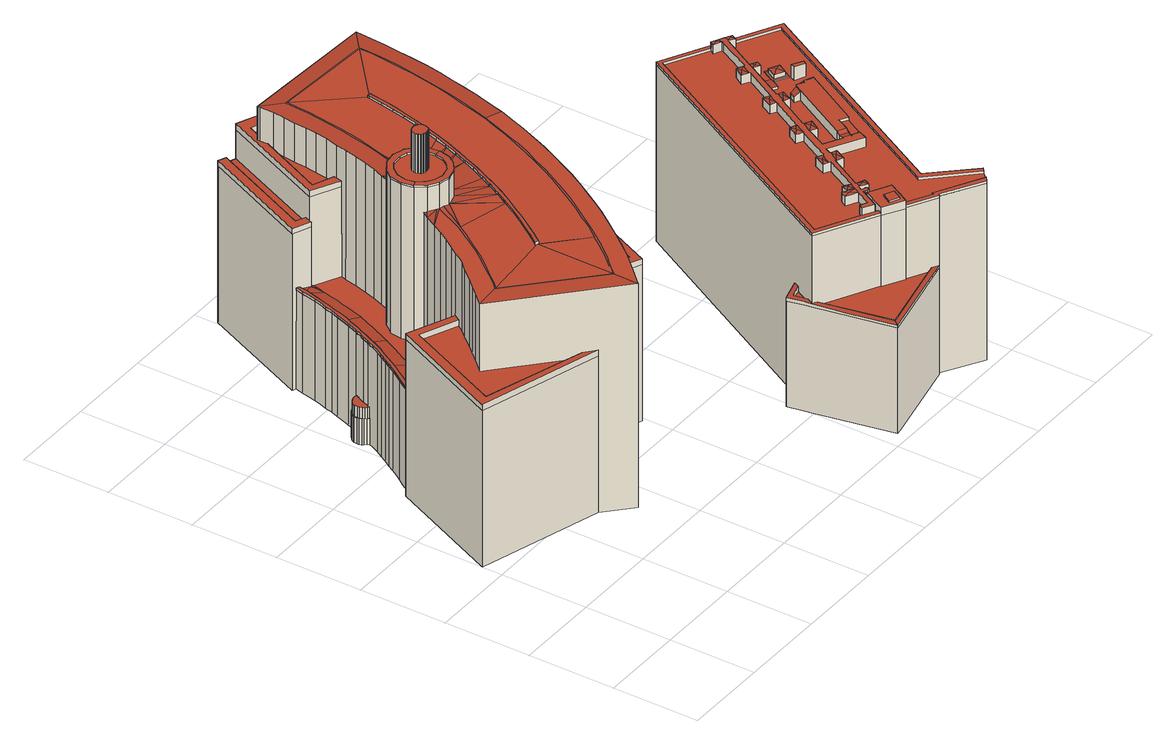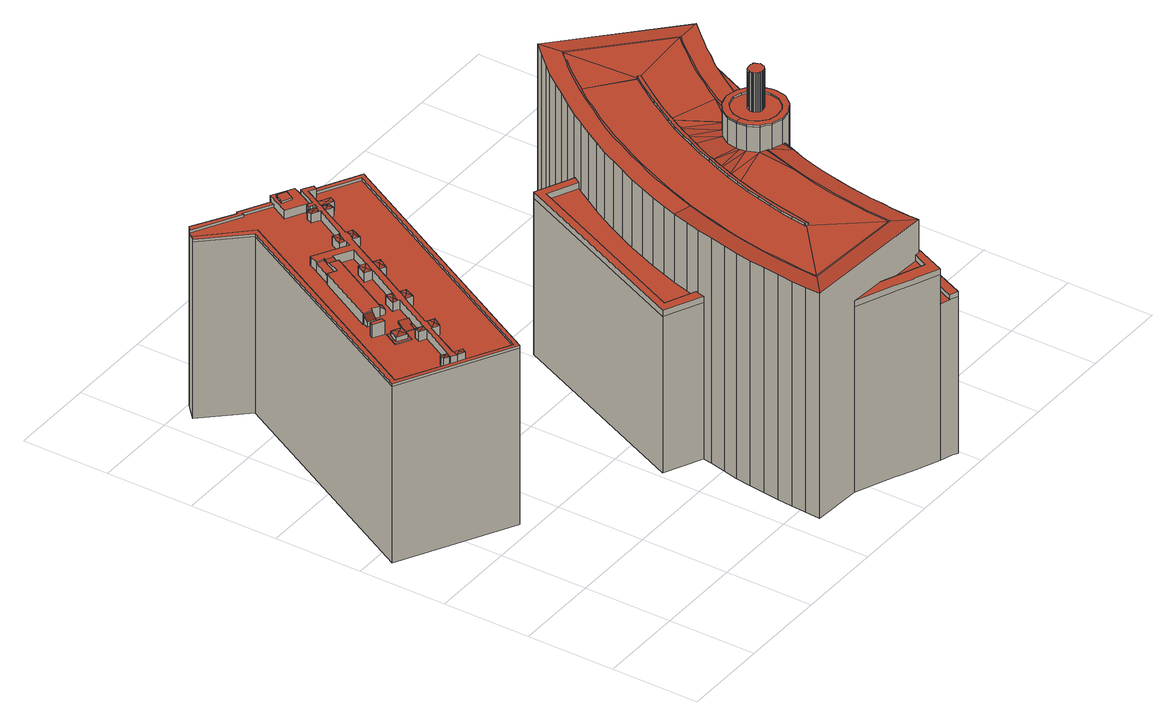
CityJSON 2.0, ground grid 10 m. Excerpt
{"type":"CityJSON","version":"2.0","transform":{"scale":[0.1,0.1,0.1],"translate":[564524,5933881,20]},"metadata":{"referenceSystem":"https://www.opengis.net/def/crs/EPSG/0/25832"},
"CityObjects":{
"building1":{"type":"Building","attributes":{"Grundfläche 2D":"1117.717212","Grundhöhe NN":"20.719"},"children":["building1-1","building1-2","building1-3","building1-4","building1-5"],"geometry":[{"type":"MultiSurface","lod":"3","boundaries":[[[0,1,2,3,4,5,6]],[[7,8,9,10,11,12,13,14,15,16,17,18,19,20,21,22,23],[24,25,26,27,28,29,30,31,32,33,34,35,36,37,38,39,40,41,42,43,44,45,46,47,48,49,50,51,52,53,54,55,56,57,58,59,60]],[[61,62,63,64,65,66,67,68,69,70,71,72,73,74,75,76,77,78]],[[79,80,81,82,83,84,85,86,87,88]],[[89,90,91,92,93,94,95,96,97,98,99,100,101,102,103,104,105,106,107,108,109,110,111,112,113,114,115,116,117,118,119,120,121,122,123,124,125,126,127,128,129,130,131,132,133,134,135,136,137,138,139,140,141,142]],[[143,144,145,146,147,148,149,150,151]],[[152,153,154,155]],[[156,157,158,159,160,161,162,163,164,165,166,167,168,169,170,171,172,173,174,175,176,177,178,179,180,181,182,183,184,185,186,187,188,189,190,191,192,193,194,195,196,197,198,199,200,201,202,203,204,205,206,207,208]],[[209,210,203]],[[210,204,203]],[[211,212,213,214,210]],[[213,215,205,210,214]],[[210,205,204]],[[207,206,205,215,213,216,217,218,219,220,221,222,223,158,157,156,208]],[[222,224,225,226,227,228,229,230,231,232,163,162,161,160,159,158,223]],[[233,234,235,236,237,238,239,240,241,168,167,166,165,164,163,232,231]],[[170,169,168,241,240,242,243,244,245,246,247,248,174,173,172,171]],[[249,250,251]],[[252,253,254,255,256,257,258,259,260]],[[261,262,263,264,265,266,267,268,269,270]],[[271,272,273,274]],[[275,276,277,278,279,280,281,282,283,284,285,286,287,288,289,290,291,292,293,294,295,296,297,298,299,300,301,302,303,304,305,306,307,308,309,310,273,272]],[[311,312,313,314,315,316,317,318,319,320,321,322,323,324,325,326,327,328,329,294,293,330,331,332]],[[319,333,334,320]],[[335,336,337,338,339,340,341,342,343,344,345,346,347,348,349,350,351,352,353,354,355,334,333,356,357,358,359,360]],[[344,361,362,363,364]],[[345,344,364,365,366]],[[367,368,369,370]],[[368,371,372]],[[373,368,372,374]],[[375,371,376,377,378]],[[375,372,371]],[[379,380,381,382,383,384,385,386,387,388,389,390]],[[379,390,377,391]],[[377,390,378]],[[385,392,393,394,395]],[[385,395,386]],[[393,396,397,398,399]],[[393,399,394]],[[400,397,401]],[[397,400,398]],[[402,403,404,401]],[[400,401,404,405]],[[405,406,400]],[[407,408,409]],[[408,410,411,412,413,414,415,416,417,418,419,420,271,274,421,422,423,424,425,426,427,428,409]],[[429,430,407]],[[430,408,407]],[[431,432,430,429]],[[433,434,435,436,437,438,439,440,405,404,441,442,443,444,445,446]],[[447,435,434]],[[310,447,434,433,446,445,444,443,442,441,404,403,448,409,428,427,426,425,424,423,422,421,274,273]],[[310,449,450,451,452,435,447]],[[453,454,455,456,457,458,459,460,461,462,463,464,465,466,467,468,469,470,471,472,473,474,475,476,477,478,479,480,481,482,483,484,485,486,487,488,489,490,491,492,493,494,452,495,496,497]],[[494,435,452]],[[498,473,472]],[[353,352,351,350,349,348,347,346,370,369,499,500,501,502,503,504,505,506,498,472,471,470,469,468,467,466,465,464,463,462,461,460,459,458,457,456,455,454,453,497,496,495,452,451,450,449,310,309,308,307,306,305,304,303,302,301,300,299,298,297,296,295,294,329,328,327,326,325,324,323,322,321,320,334,355,354]],[[503,502,501,500,499,369,368,373,507,508,509,510,511,512,513,514,515,473,498,506,505,504]],[[516,517,518,519,520,521,522,523,524,525,526,527,528,529,530,531]],[[532,533,534,535,536,537,538,539,540,541,542,543,544,545,546,547,548,549,550,551,552,553]],[[554,555,0,6]],[[555,556,1,0]],[[153,152,3,2]],[[4,3,152,155]],[[155,557,558,559,5,4]],[[559,554,6,5]],[[560,561,562,364,363,362,195,194,193]],[[365,364,562,563,564,565,345,366]],[[566,567,560,193,192,191]],[[188,568,569,570,566,191,190,189]],[[571,572,568,188,187,186]],[[183,573,574,575,571,186,185,184]],[[432,431,429,576,577,578,579,573,183,182,181]],[[409,580,576,429,407]],[[403,402,401,581,582,583,580,409,448]],[[397,396,393,584,585,581,401]],[[385,586,587,584,393,392]],[[385,384,383,382,588,589,590,586]],[[380,379,591,592,588,382,381]],[[377,376,371,593,594,595,591,379,391]],[[596,593,371,368]],[[370,346,345,565,597,598,596,368,367]],[[599,600,78,77]],[[63,62,259,258]],[[258,257,64,63]],[[250,249,69,68]],[[70,69,249,251]],[[601,602,603,604,605,606,76,75,74,73,72,71]],[[606,599,77,76]],[[607,608,82,81]],[[608,609,610,84,83,82]],[[610,611,85,84]],[[87,86,266,265]],[[88,87,265,264]],[[79,88,264,263]],[[111,515,514,112]],[[113,112,514,513]],[[114,113,513,512]],[[114,512,511,115]],[[116,115,511,510]],[[116,510,509,117]],[[509,508,507,119,118,117]],[[373,374,120,119,507]],[[374,372,375,122,121,120]],[[375,378,123,122]],[[390,124,123,378]],[[389,125,124,390]],[[389,388,126,125]],[[386,128,127,126,388,387]],[[386,395,129,128]],[[130,129,395,394]],[[132,131,130,394,399,398]],[[132,398,400,133]],[[134,133,400,406]],[[406,405,440,136,135,134]],[[137,136,440,439]],[[137,439,438,138]],[[139,138,438,437]],[[140,139,437,436]],[[436,435,494,142,141,140]],[[142,494,493,89]],[[89,493,492,90]],[[90,492,491,91]],[[92,91,491,490]],[[93,92,490,489]],[[93,489,488,94]],[[94,488,487,95]],[[95,487,486,96]],[[486,485,97,96]],[[98,97,485,484]],[[484,483,100,99,98]],[[101,100,483,482]],[[102,101,482,481]],[[103,102,481,480]],[[103,480,479,104]],[[104,479,478,105]],[[105,478,477,106]],[[107,106,477,476]],[[108,107,476,475]],[[109,108,475,474]],[[474,473,515,111,110,109]],[[612,613,151,150]],[[613,614,143,151]],[[146,145,529,528]],[[147,146,528,527]],[[148,147,527,526]],[[615,612,150,149]],[[555,210,209,556]],[[616,617,559,558,557,155,154,618,619]],[[554,559,617,620]],[[212,211,210,555,554,620,621]],[[213,212,621,622]],[[623,217,216,213,622,624]],[[625,219,218,217,623,626]],[[220,219,625,627]],[[221,220,627,628]],[[629,224,222,221,628,630]],[[631,550,226,225,224,629,632]],[[547,546,633,230,229,228,227,226,550,549,548]],[[230,633,546,545,634,231]],[[542,635,636,637,237,236,235,234,233,231,634,545,544,543]],[[238,237,637,638]],[[239,238,638,639]],[[240,239,639,640]],[[242,240,640,641]],[[642,244,243,242,641,643]],[[644,246,245,244,642,645]],[[247,246,644,646]],[[647,648,649,618,154,606,605,604,603,602,601,650,651]],[[2,1,599,606,154,153]],[[600,599,1,556,209,203,202]],[[248,247,646,652,608,607,175,174]],[[653,610,609,608,652,654]],[[611,610,653,655]],[[86,85,611,655,656,272,271,267,266]],[[657,276,275,272,656,658]],[[277,276,657,659]],[[278,277,659,660]],[[279,278,660,661]],[[280,279,661,662]],[[281,280,662,663]],[[282,281,663,664]],[[615,149,148,526,525,283,282,664,665]],[[283,525,524,284]],[[284,524,523,285]],[[285,523,522,286]],[[286,522,521,287]],[[287,521,520,288]],[[288,520,519,289]],[[289,519,518,290]],[[290,518,517,291]],[[291,517,516,292]],[[292,516,531,293]],[[293,531,530,330]],[[145,144,332,331,330,530,529]],[[614,666,667,311,332,144,143]],[[312,311,667,668]],[[313,312,668,669]],[[314,313,669,670]],[[315,314,670,671]],[[316,315,671,672]],[[317,316,672,673]],[[318,317,673,674]],[[319,318,674,675]],[[601,71,70,251,250,68,67,333,319,675,650]],[[356,333,67,66]],[[64,257,256,359,358,357,356,66,65]],[[359,256,255,360]],[[360,255,254,335]],[[335,254,253,336]],[[336,253,252,337]],[[337,252,260,338]],[[62,61,339,338,260,259]],[[600,202,201,340,339,61,78]],[[340,201,200,341]],[[341,200,199,342]],[[342,199,198,343]],[[343,198,197,344]],[[362,361,344,197,196,195]],[[420,268,267,271]],[[432,181,180,430]],[[430,180,179,408]],[[408,179,178,410]],[[410,178,177,411]],[[411,177,176,412]],[[81,413,412,176,175,607]],[[79,263,262,416,415,414,413,81,80]],[[416,262,261,417]],[[417,261,270,418]],[[418,270,269,419]],[[419,269,268,420]],[[612,615,665,676]],[[613,612,676,677]],[[614,613,677,666]],[[551,550,631,678]],[[552,551,678,679]],[[553,552,679,680]],[[532,553,680,681]],[[533,532,681,682]],[[534,533,682,683]],[[535,534,683,684]],[[536,535,684,685]],[[537,536,685,686]],[[538,537,686,687]],[[539,538,687,688]],[[540,539,688,689]],[[541,540,689,690]],[[542,541,690,635]],[[646,644,645,642,643,641,640,639,638,637,636,635,690,689,688,687,686,685,684,683,682,681,680,679,678,631,632,629,630,628,627,625,626,623,624,622,621,620,617,616,619,618,649,648,647,651,650,675,674,673,672,671,670,669,668,667,666,677,676,665,664,663,662,661,660,659,657,658,656,655,653,654,652]]],"semantics":{"surfaces":[{"type":"RoofSurface"},{"type":"WallSurface"},{"type":"GroundSurface"}],"values":[0,0,0,0,0,0,0,0,0,0,0,0,0,0,0,0,0,0,0,0,0,0,0,0,0,0,0,0,0,0,0,0,0,0,0,0,0,0,0,0,0,0,0,0,0,0,0,0,0,0,0,0,0,0,0,0,0,0,0,0,1,1,1,1,1,1,1,1,1,1,1,1,1,1,1,1,1,1,1,1,1,1,1,1,1,1,1,1,1,1,1,1,1,1,1,1,1,1,1,1,1,1,1,1,1,1,1,1,1,1,1,1,1,1,1,1,1,1,1,1,1,1,1,1,1,1,1,1,1,1,1,1,1,1,1,1,1,1,1,1,1,1,1,1,1,1,1,1,1,1,1,1,1,1,1,1,1,1,1,1,1,1,1,1,1,1,1,1,1,1,1,1,1,1,1,1,1,1,1,1,1,1,1,1,1,1,1,1,1,1,1,1,1,1,1,1,1,1,1,1,1,1,1,1,1,1,1,1,1,1,1,1,1,1,1,1,1,1,1,1,1,1,1,1,1,1,1,1,1,1,1,1,1,1,1,1,1,1,1,1,1,1,1,1,1,1,1,1,2]}}]},
"building1-1":{"type":"BuildingInstallation","parents":["building1"],"geometry":[{"type":"MultiSurface","lod":"3","boundaries":[[[691,692,693,694,695,696,697,698,699,700,701,702,703,704,705,706,707,708,709,710,711,712,713,714,715,716,717,718,719,720,721,722,723,724,725,726,727,728,729,730,731,732,733,734,735,736,737,738,739,740,741,742,743,744,745,746,747,748]],[[247,248,719,718]],[[248,749,720,719]],[[722,721,720,749,750,751]],[[752,724,723,722,751,753]],[[726,725,724,752,241,754]],[[727,726,754,755]],[[727,755,756,728]],[[729,728,756,757]],[[758,232,732,731,730,729,757,759]],[[733,732,232,760]],[[733,760,761,734]],[[761,762,735,734]],[[736,735,762,763]],[[737,736,763,223]],[[738,737,223,764]],[[738,764,765,739]],[[740,739,765,766]],[[741,740,766,767,768,769,215,770,744,743,742]],[[746,745,744,770,214,211]],[[212,747,746,211]],[[212,213,748,747]],[[213,216,217,692,691,748]],[[217,218,219,694,693,692]],[[219,220,695,694]],[[220,221,696,695]],[[224,698,697,696,221,222]],[[224,225,226,700,699,698]],[[228,229,230,704,703,702,701,700,226,227]],[[231,705,704,230]],[[231,233,234,235,236,708,707,706,705]],[[236,237,238,710,709,708]],[[238,239,711,710]],[[239,240,712,711]],[[240,242,713,712]],[[242,243,244,715,714,713]],[[244,245,246,717,716,715]],[[246,247,718,717]]],"semantics":{"surfaces":[{"type":"RoofSurface"},{"type":"WallSurface"}],"values":[0,1,1,1,1,1,1,1,1,1,1,1,1,1,1,1,1,1,1,1,1,1,1,1,1,1,1,1,1,1,1,1,1,1,1,1,1,1]}}]},
"building1-2":{"type":"BuildingInstallation","parents":["building1"],"geometry":[{"type":"MultiSurface","lod":"3","boundaries":[[[771,772,773,774,775,776,777,778,779,780,781,782,783,784,785,786,787,788,789,790,791,792,793,794,795,796,797]],[[573,579,578,577,576,782,781,780,779,778]],[[576,580,783,782]],[[580,583,582,581,786,785,784,783]],[[581,585,584,788,787,786]],[[584,587,586,790,789,788]],[[586,590,589,588,793,792,791,790]],[[588,592,591,795,794,793]],[[797,796,20,19]],[[771,797,19,18]],[[772,771,18,17]],[[773,772,17,16]],[[774,773,16,15]],[[775,774,15,14]],[[12,777,776,775,14,13]]],"semantics":{"surfaces":[{"type":"RoofSurface"},{"type":"WallSurface"}],"values":[0,1,1,1,1,1,1,1,1,1,1,1,1,1,1]}}]},
"building1-3":{"type":"BuildingInstallation","parents":["building1"],"geometry":[{"type":"MultiSurface","lod":"3","boundaries":[[[798,799,800,801,802,803,804,805,806,807,808,809,810,811,812,813,814,815,816,817,818,819,820,821,822,823,824,825,826,827,828,829,830,831,832,833,834]],[[803,802,56,55]],[[804,803,55,54]],[[805,804,54,53]],[[801,800,58,57]],[[802,801,57,56]],[[806,805,53,52]],[[807,806,52,51]],[[808,807,51,50]],[[809,808,50,49]],[[810,809,49,48]],[[811,810,48,47]],[[812,811,47,46]],[[813,812,46,45]],[[814,813,45,44]],[[815,814,44,43]],[[816,815,43,42]],[[817,816,42,41]],[[818,817,41,40]],[[819,818,40,39]],[[820,819,39,38]],[[821,820,38,37]],[[822,821,37,36]],[[823,822,36,35]],[[824,823,35,34]],[[825,824,34,33]],[[826,825,33,32]],[[827,826,32,31]],[[828,827,31,30]],[[829,828,30,29]],[[830,829,29,28]],[[831,830,28,27]],[[832,831,27,26]],[[833,832,26,25]],[[834,833,25,24]],[[798,834,24,60]],[[799,798,60,59]],[[800,799,59,58]]],"semantics":{"surfaces":[{"type":"RoofSurface"},{"type":"WallSurface"}],"values":[0,1,1,1,1,1,1,1,1,1,1,1,1,1,1,1,1,1,1,1,1,1,1,1,1,1,1,1,1,1,1,1,1,1,1,1,1,1]}}]},
"building1-4":{"type":"BuildingInstallation","parents":["building1"],"geometry":[{"type":"MultiSurface","lod":"3","boundaries":[[[835,836,837,838,839,840,841,842,843,844,845,846,847,848,849,850,851,852,853,778,777,854,855,856,857,858,859,860,861,796,795,862,863]],[[854,777,12,11]],[[855,854,11,10]],[[856,855,10,9]],[[857,856,9,8]],[[858,857,8,7]],[[859,858,7,23]],[[860,859,23,22]],[[861,860,22,21]],[[796,861,21,20]],[[591,595,594,593,835,863,862,795]],[[593,596,836,835]],[[596,598,597,565,839,838,837,836]],[[565,564,563,562,842,841,840,839]],[[562,561,560,844,843,842]],[[560,567,566,846,845,844]],[[566,570,569,568,849,848,847,846]],[[568,572,571,851,850,849]],[[571,575,574,573,778,853,852,851]]],"semantics":{"surfaces":[{"type":"RoofSurface"},{"type":"WallSurface"}],"values":[0,1,1,1,1,1,1,1,1,1,1,1,1,1,1,1,1,1,1]}}]},
"building1-5":{"type":"BuildingInstallation","parents":["building1"],"geometry":[{"type":"MultiSurface","lod":"3","boundaries":[[[864,865,866,867,868,869,870,871,872,873,874,875,876,877,878,879,880,634,633,881]],[[543,544,545,634,880,879]],[[545,546,633,634]],[[633,546,547,548,549,865,864,881]],[[866,865,549,882]],[[867,866,882,883]],[[868,867,883,884]],[[869,868,884,885]],[[870,869,885,886]],[[871,870,886,887]],[[872,871,887,888]],[[873,872,888,889]],[[874,873,889,890]],[[875,874,890,891]],[[876,875,891,892]],[[877,876,892,893]],[[878,877,893,894]],[[879,878,894,543]]],"semantics":{"surfaces":[{"type":"RoofSurface"},{"type":"WallSurface"}],"values":[0,1,1,1,1,1,1,1,1,1,1,1,1,1,1,1,1,1]}}]},
"building2":{"type":"Building","attributes":{"Grundfläche 2D":"543.598624","Grundhöhe NN":"21.319"},"children":["building2-1","building2-2","building2-3","building2-4","building2-5","building2-6","building2-7","building2-8","building2-9","building2-10"],"geometry":[{"type":"MultiSurface","lod":"3","boundaries":[[[895,896,897,898,899,900,901,902,903,904,905,906,907,908,909,910,911,912,913]],[[914,915,916,917,918,912,911]],[[919,920,921,922,923]],[[922,924,925,923]],[[926,927,928,922,921,920]],[[928,927,925,924,922]],[[929,930,931]],[[932,930,929]],[[932,933,934,930]],[[935,931,930,934,933]],[[936,937,938]],[[939,940,941,942,943,944,945,946,947,948,949,950,951,952,953,954,955,956,957,958,959,960,961,962,963,964,965,966,967,968,969,970,971,972,973,974,975,976,977,978,979,980,981,982,983,984,985,986,987,988,989,990,991,923,925,992,993,931,935,933,994,995,996,997,998,999,1000,1001,1002,1003,1004,938,1005,1006,1007,1008]],[[1005,938,937,1006]],[[1009,937,936]],[[1006,937,1009]],[[939,1010,1011,1012]],[[941,940,939,1012,1013]],[[1014,1015,1012,1011,1010]],[[1015,941,1013,1012]],[[1016,1017,1018,943]],[[943,1018,1017,1019,944]],[[1020,1017,1016]],[[1020,944,1019,1017]],[[946,1021,1022,1023]],[[1024,1022,1021]],[[1024,1025,1026,1022]],[[947,1026,1025]],[[949,1027,1028,1029]],[[950,949,1029,1030,951]],[[1028,1027,1031,1032,1029]],[[1032,1031,951,1030,1029]],[[1033,1034,1035,955]],[[1036,1035,1034]],[[1036,957,1037,1035]],[[956,955,1035,1037,957]],[[959,1038,1039,1040]],[[1040,1039,961,960,959]],[[1041,1039,1038]],[[961,1039,1041]],[[962,1042,1043,1044]],[[1045,1043,1042]],[[1046,965,1047,1043,1045]],[[962,1044,1043,1047,965,964,963]],[[1048,968,1049,1050,1051]],[[1052,1053,1054,1051,1050,1049]],[[1054,1053,970,1055,1051]],[[1048,1051,1055,970,969,968]],[[1056,1057,1058,1059,1058,972]],[[1058,1057,1060,1061,1062,1059]],[[973,1063,1059,1062,1061]],[[1063,973,972,1058,1059]],[[1064,1065,1066,1067,1068,1069,974]],[[1069,1068,1067,1070,976,975,974]],[[1066,1065,1071,1072,1073,1067]],[[1074,976,1070,1067,1073,1072]],[[1026,947,946,1023,1022]],[[1075,1076,1077,1078]],[[1076,1002,1001,1077]],[[1078,1079,1080,1081,1082,1083,1084,1085,1086,1087,1075]],[[1088,1089,1090,1091,1092,1093,1094,1095,1096,1097,1098,1099,1100,1101,1102,1103,1104,1105,1106,1107,1108]],[[1109,1110,1111,1112,1113,1114,1115]],[[1116,1117,1118]],[[1119,1120,1121,1122,1123,1124,1125,1126,1127,1128,1129,1130,1131,1132,1133,1134,1135,1136,1137,1138,1139,1140,1141,1142,1143,1144,1145,1146,1147,1148,1149,1150,1151,1152,1153,1154,1155,1156,1157,1158,1159,1160,1161]],[[1162,1163,1164,1165,1166,1167,1168,1169,1170,1171,1172,1173,1174,1175,1176,1177,1178,1179,1180,1181,1182,1183,1184,1185,1186,1187,1188,1189,1190,1191,1192,1193,1194,1195,1196,1197,1198,1199,1200,1201,1202,1203,1204,1205,1206,1207,1208,1209,1210,1211,1212,1213,1214,1215,1216,1217,1218,1219,1220,1221,1222,1223,1224,1225,1226,1227,1228,1229,1230,1231,1232,1233,1234,1235,1236,1237,1238,1239]],[[909,908,907,906,905,904,903,1240,1241,1242,1243,1244,911,910]],[[1244,1245,1246,916,915,914,911]],[[912,918,1110,1109]],[[913,912,1109,1115]],[[1117,1116,899,898]],[[1118,900,899,1116]],[[901,1247,1240,903,902]],[[1226,1225,981,980,1093]],[[1225,1224,982,981]],[[1224,1223,983,982]],[[1223,1222,984,983]],[[1222,1221,985,984]],[[1221,1220,986,985]],[[1220,1219,987,986]],[[1219,1218,1217,989,988,987]],[[1217,1216,1215,991,990,989]],[[1215,1214,1213,1212,920,919,923,991]],[[920,1212,1211,927,926]],[[1211,1210,1209,992,925,927]],[[1209,1208,993,992]],[[993,1208,1207,929,931]],[[1207,1206,932,929]],[[1206,1205,1204,994,933,932]],[[1204,1203,995,994]],[[1203,1202,996,995]],[[1201,1248,997,996,1202]],[[1248,1249,998,997]],[[1199,999,998,1249,1200]],[[1199,1198,1000,999]],[[1198,1197,1001,1000]],[[1182,1181,1003,1002]],[[1181,1180,1004,1003]],[[1180,1179,938,1004]],[[1179,1178,936,938]],[[1178,1177,1009,936]],[[1177,1176,1006,1009]],[[1176,1175,1174,1008,1007,1006]],[[1174,1173,1172,1010,939,1008]],[[1010,1172,1171,1015,1014]],[[1171,1170,1169,942,941,1015]],[[1169,1168,943,942]],[[1168,1167,1016,943]],[[1167,1166,1020,1016]],[[944,1020,1166,1165]],[[945,944,1165,1164]],[[1164,1163,1162,1021,946,945]],[[1239,1103,1024,1021,1162]],[[1103,1102,1025,1024]],[[1102,1101,947,1025]],[[1101,1100,1099,949,948,947]],[[1099,1098,1027,949]],[[1154,1153,1031,1027,1098]],[[951,1031,1153,1152]],[[1152,1151,952,951]],[[1151,1150,1149,954,953,952]],[[954,1149,1148,1147,1034,1033,955]],[[1147,1146,1036,1034]],[[1146,1145,1144,958,957,1036]],[[1144,1143,959,958]],[[1143,1142,1038,959]],[[1142,1141,1041,1038]],[[1141,1140,961,1041]],[[1140,1139,962,961]],[[1139,1138,1042,962]],[[1138,1137,1045,1042]],[[1045,1137,1136,965,1046]],[[1136,1135,1134,967,966,965]],[[1134,1133,1132,1049,968,967]],[[1132,1131,1130,1053,1052,1049]],[[1130,1129,1128,971,970,1053]],[[1128,1127,972,971]],[[972,1127,1126,1057,1056]],[[974,1122,1121,1065,1064]],[[1126,1125,1124,1061,1060,1057]],[[1124,1123,973,1061]],[[1123,1122,974,973]],[[1119,1072,1071,1065,1121,1120]],[[1072,1119,1161,976,1074]],[[1161,1160,977,976]],[[1160,1159,978,977]],[[1158,1094,979,978,1159]],[[1094,1093,980,979]],[[1184,1183,1076,1075]],[[1183,1182,1002,1076]],[[1197,1196,1077,1001]],[[1077,1196,1195,1079,1078]],[[1192,1081,1080,1079,1195,1194,1250,1251,1193]],[[1082,1081,1192,1191]],[[1190,1252,1253,1084,1083,1082,1191]],[[1188,1085,1084,1253,1189]],[[1086,1085,1188,1187]],[[1186,1254,1255,1185,1184,1075,1087,1086,1187]],[[1256,1228,1091,1090]],[[1226,1093,1092,1227]],[[1094,1158,1157,1095]],[[1155,1097,1096,1095,1157,1156]],[[1155,1154,1098,1097]],[[1103,1239,1238,1104]],[[1238,1237,1105,1104]],[[1237,1236,1106,1105]],[[1236,1257,1107,1106]],[[1257,1258,1108,1107]],[[1258,1259,1088,1108]],[[1259,1260,1089,1088]],[[1260,1256,1090,1089]],[[1240,1247,1261,1262]],[[1263,1264,1265,1244,1243,1242,1241,1240,1262,1266]],[[1267,1246,1245,1244,1265,1268]],[[1257,1236,1235,1234,1269,1270]],[[1258,1257,1270,1271]],[[1259,1258,1271,1272]],[[1260,1259,1272,1273]],[[1247,901,900,1118,1117,898,897,896,1256,1260,1273,1261]],[[913,1115,1114,1228,1256,896,895]],[[1228,1114,1113,1229]],[[1230,1229,1113,1112]],[[1230,1112,1111,1231]],[[918,917,916,1232,1231,1111,1110]],[[1232,916,1246,1267,1274,1233]],[[1234,1233,1274,1269]],[[1263,1266,1262,1261,1273,1272,1271,1270,1269,1274,1267,1268,1265,1264]]],"semantics":{"surfaces":[{"type":"RoofSurface"},{"type":"WallSurface"},{"type":"GroundSurface"}],"values":[0,0,0,0,0,0,0,0,0,0,0,0,0,0,0,0,0,0,0,0,0,0,0,0,0,0,0,0,0,0,0,0,0,0,0,0,0,0,0,0,0,0,0,0,0,0,0,0,0,0,0,0,0,0,0,0,0,0,0,0,0,0,0,0,1,1,1,1,1,1,1,1,1,1,1,1,1,1,1,1,1,1,1,1,1,1,1,1,1,1,1,1,1,1,1,1,1,1,1,1,1,1,1,1,1,1,1,1,1,1,1,1,1,1,1,1,1,1,1,1,1,1,1,1,1,1,1,1,1,1,1,1,1,1,1,1,1,1,1,1,1,1,1,1,1,1,1,1,1,1,1,1,1,1,1,1,1,1,1,1,1,1,1,1,1,1,1,1,1,1,1,1,1,1,1,1,1,1,1,1,1,1,1,1,2]}}]},
"building2-1":{"type":"BuildingInstallation","parents":["building2"],"geometry":[{"type":"MultiSurface","lod":"3","boundaries":[[[1275,1276,1277,1278,1279,1280,1281,1282],[1283,1284,1285,1286]],[[1229,1230,1280,1279]],[[1231,1287,1288,1289,1290,1282,1281,1280,1230]],[[1290,1291,1292,1276,1275,1282]],[[1229,1279,1278,1277,1276,1292,1227,1092,1091,1228]]],"semantics":{"surfaces":[{"type":"RoofSurface"},{"type":"WallSurface"}],"values":[0,1,1,1,1]}}]},
"building2-2":{"type":"BuildingInstallation","parents":["building2"],"geometry":[{"type":"MultiSurface","lod":"3","boundaries":[[[1293,1253,1252,1294]],[[1190,1295,1294,1252]],[[1295,1296,1293,1294]],[[1296,1189,1253,1293]]],"semantics":{"surfaces":[{"type":"RoofSurface"},{"type":"WallSurface"}],"values":[0,1,1,1]}}]},
"building2-3":{"type":"BuildingInstallation","parents":["building2"],"geometry":[{"type":"MultiSurface","lod":"3","boundaries":[[[1297,1288,1287,1298,1299,1300,1301,1302]],[[1231,1232,1298,1287]],[[1232,1233,1299,1298]],[[1233,1234,1300,1299]],[[1234,1235,1301,1300]],[[1235,1303,1302,1301]],[[1303,1304,1297,1302]],[[1304,1289,1288,1297]]],"semantics":{"surfaces":[{"type":"RoofSurface"},{"type":"WallSurface"}],"values":[0,1,1,1,1,1,1,1]}}]},
"building2-4":{"type":"BuildingInstallation","parents":["building2"],"geometry":[{"type":"MultiSurface","lod":"3","boundaries":[[[1305,1306,1307,1308]],[[1308,1307,1285,1284]],[[1305,1308,1284,1283]],[[1306,1305,1283,1286]],[[1307,1306,1286,1285]]],"semantics":{"surfaces":[{"type":"RoofSurface"},{"type":"WallSurface"}],"values":[0,1,1,1,1]}}]},
"building2-5":{"type":"BuildingInstallation","parents":["building2"],"geometry":[{"type":"MultiSurface","lod":"3","boundaries":[[[1309,1310,1311,1312]],[[1312,1311,1313,1314]],[[1309,1312,1314,1315]],[[1310,1309,1315,1316]],[[1311,1310,1316,1313]]],"semantics":{"surfaces":[{"type":"RoofSurface"},{"type":"WallSurface"}],"values":[0,1,1,1,1]}}]},
"building2-6":{"type":"BuildingInstallation","parents":["building2"],"geometry":[{"type":"MultiSurface","lod":"3","boundaries":[[[1317,1318,1319,1320,1321],[1322,1323,1324,1325,1326]],[[1327,1328,1318,1317]],[[1320,1319,1329,1330]],[[1330,1331,1321,1320]],[[1317,1321,1331,1327]]],"semantics":{"surfaces":[{"type":"RoofSurface"},{"type":"WallSurface"}],"values":[0,1,1,1,1]}}]},
"building2-7":{"type":"BuildingInstallation","parents":["building2"],"geometry":[{"type":"MultiSurface","lod":"3","boundaries":[[[1332,1333,1334]],[[1334,1333,1335]],[[1336,1333,1332]],[[1337,1335,1333,1336]],[[1332,1334,1322,1326]],[[1336,1332,1326,1325]],[[1323,1335,1337,1336,1325,1324]],[[1334,1335,1323,1322]]],"semantics":{"surfaces":[{"type":"RoofSurface"},{"type":"WallSurface"}],"values":[0,0,0,0,1,1,1,1]}}]},
"building2-8":{"type":"BuildingInstallation","parents":["building2"],"geometry":[{"type":"MultiSurface","lod":"3","boundaries":[[[1251,1250,1249,1248]],[[1194,1200,1249,1250]],[[1251,1248,1201,1193]]],"semantics":{"surfaces":[{"type":"RoofSurface"},{"type":"WallSurface"}],"values":[0,1,1]}}]},
"building2-9":{"type":"BuildingInstallation","parents":["building2"],"geometry":[{"type":"MultiSurface","lod":"3","boundaries":[[[1338,1255,1254,1339]],[[1339,1254,1186,1340]],[[1340,1341,1338,1339]],[[1341,1185,1255,1338]]],"semantics":{"surfaces":[{"type":"RoofSurface"},{"type":"WallSurface"}],"values":[0,1,1,1]}}]},
"building2-10":{"type":"BuildingInstallation","parents":["building2"],"geometry":[{"type":"MultiSurface","lod":"3","boundaries":[[[1342,1343,1344,1318,1345,1346,1347]],[[1348,1349,1347,1346]],[[1345,1318,1328,1350]],[[1350,1348,1346,1345]],[[1349,1351,1342,1347]],[[1351,1352,1343,1342]],[[1329,1319,1318,1344,1343,1352]]],"semantics":{"surfaces":[{"type":"RoofSurface"},{"type":"WallSurface"}],"values":[0,1,1,1,1,1,1]}}]}
},
"vertices":[
[167,539,201],[168,541,201],[171,548,201],[160,553,201],[212,670,201],[203,674,201],[147,548,201],[181,443,307],[169,442,307],[161,437,307],[154,428,307],[152,417,307],[154,406,307],[159,400,307],[160,398,307],[168,393,307],[178,390,307],[190,393,307],[197,399,307],[202,406,307],[204,416,307],[203,425,307],[198,434,307],[190,441,307],[184,422,307],[185,421,307],[186,419,307],[186,418,307],[186,417,307],[186,415,307],[185,414,307],[185,413,307],[184,411,307],[183,410,307],[182,410,307],[180,409,307],[179,409,307],[178,409,307],[176,409,307],[175,409,307],[174,410,307],[172,410,307],[171,411,307],[171,412,307],[170,414,307],[170,415,307],[169,416,307],[169,418,307],[170,419,307],[170,421,307],[171,422,307],[172,423,307],[173,424,307],[174,424,307],[176,425,307],[177,425,307],[178,425,307],[180,425,307],[181,424,307],[182,424,307],[183,423,307],[201,532,237],[202,535,237],[178,545,237],[212,621,237],[212,622,237],[212,630,237],[212,633,237],[217,633,237],[225,650,237],[274,630,237],[316,627,237],[272,645,237],[268,647,237],[253,654,237],[250,655,237],[223,666,237],[168,541,237],[200,525,237],[108,324,202],[111,329,202],[113,331,202],[60,354,202],[1,224,202],[1,223,202],[142,181,202],[130,192,202],[14,228,202],[65,342,202],[177,281,282],[186,294,282],[195,307,282],[203,321,282],[212,335,282],[220,349,282],[227,363,282],[234,378,282],[241,393,282],[247,408,282],[253,422,282],[253,423,282],[259,438,282],[264,453,282],[269,469,282],[273,484,282],[277,500,282],[281,516,282],[284,531,282],[286,547,282],[287,549,282],[285,549,282],[283,550,282],[283,548,282],[280,532,282],[277,516,282],[274,501,282],[270,485,282],[266,470,282],[261,455,282],[261,454,282],[256,439,282],[255,438,282],[250,424,282],[250,423,282],[244,409,282],[244,408,282],[238,394,282],[231,380,282],[231,379,282],[224,366,282],[224,365,282],[217,352,282],[217,351,282],[209,338,282],[209,337,282],[208,336,282],[201,323,282],[192,309,282],[183,296,282],[174,283,282],[166,272,282],[168,271,282],[169,270,282],[351,472,202],[349,464,202],[348,461,202],[382,446,202],[292,245,202],[258,261,202],[253,253,202],[296,233,202],[394,452,202],[160,553,195],[171,548,195],[223,666,195],[212,670,195],[159,489,122],[156,479,122],[153,470,122],[149,461,122],[146,452,122],[142,444,122],[138,435,122],[134,427,122],[130,418,122],[126,410,122],[121,402,122],[117,394,122],[112,385,122],[107,378,122],[102,370,122],[97,362,122],[92,354,122],[87,347,122],[84,344,122],[113,331,122],[119,340,122],[127,352,122],[134,363,122],[141,375,122],[148,388,122],[153,396,122],[149,402,122],[148,404,122],[147,405,122],[145,416,122],[145,417,122],[145,419,122],[147,431,122],[148,432,122],[155,441,122],[156,442,122],[166,448,122],[167,449,122],[168,449,122],[177,450,122],[177,451,122],[182,465,122],[187,478,122],[191,491,122],[195,505,122],[198,519,122],[200,525,122],[172,539,122],[171,532,122],[168,524,122],[166,515,122],[164,506,122],[161,497,122],[168,541,124],[167,539,124],[154,545,126],[151,546,126],[149,537,126],[153,537,126],[152,535,126],[147,529,126],[145,520,126],[143,512,126],[140,503,126],[138,495,126],[135,486,126],[132,477,126],[136,476,126],[129,469,126],[126,461,126],[124,456,126],[123,455,126],[122,453,126],[122,452,126],[118,444,126],[115,436,126],[118,435,126],[114,436,126],[114,434,126],[113,433,126],[111,428,126],[107,420,126],[102,412,126],[98,404,126],[93,397,126],[97,395,126],[89,389,126],[84,381,126],[79,374,126],[74,367,126],[69,359,126],[64,352,126],[67,351,126],[225,650,230],[217,633,230],[274,630,230],[206,560,230],[208,573,230],[209,587,230],[211,601,230],[212,614,230],[212,621,230],[178,545,230],[202,535,230],[204,546,230],[94,307,195],[103,317,195],[108,324,195],[65,342,195],[14,228,195],[130,192,195],[55,263,195],[67,276,195],[76,286,195],[85,296,195],[55,263,276],[171,153,276],[170,181,277],[83,264,277],[173,156,276],[183,166,276],[195,179,276],[207,192,276],[218,206,277],[229,220,277],[240,235,277],[251,250,277],[261,265,277],[270,280,277],[280,296,277],[289,312,277],[297,328,277],[305,344,277],[313,361,277],[320,378,277],[327,395,277],[333,412,277],[339,429,277],[320,435,278],[314,418,278],[308,402,278],[302,385,278],[295,369,278],[287,353,278],[280,337,278],[271,321,278],[263,305,277],[254,290,277],[244,275,277],[234,261,277],[224,246,277],[214,232,277],[203,218,277],[192,205,277],[180,192,277],[353,482,277],[357,500,277],[361,517,277],[364,535,277],[366,553,277],[368,571,277],[370,589,277],[371,606,277],[372,624,277],[351,606,278],[350,590,278],[349,573,278],[347,556,278],[344,538,278],[341,521,278],[338,504,278],[334,486,278],[330,469,278],[325,452,278],[344,447,277],[348,461,277],[349,464,277],[212,633,277],[231,613,278],[209,587,277],[208,573,277],[206,560,277],[204,546,277],[201,532,277],[198,519,277],[195,505,277],[191,491,277],[187,478,277],[182,465,277],[194,447,278],[197,444,278],[210,486,278],[214,500,278],[217,514,278],[220,528,278],[223,542,278],[225,557,278],[227,571,278],[229,585,278],[230,599,278],[212,630,277],[212,622,277],[212,621,277],[212,614,277],[211,601,277],[177,451,277],[177,450,277],[180,450,277],[181,451,278],[183,450,278],[192,447,278],[203,439,277],[204,439,277],[211,486,278],[198,443,278],[210,427,277],[255,438,279],[260,453,279],[256,439,279],[250,424,279],[210,426,277],[211,420,277],[250,423,279],[211,416,277],[211,414,277],[209,404,277],[208,403,277],[208,402,277],[203,395,277],[202,394,277],[231,379,279],[231,380,279],[238,394,279],[244,408,279],[244,409,279],[211,417,277],[194,388,277],[193,387,277],[224,365,279],[224,366,279],[192,386,277],[180,383,277],[217,351,279],[217,352,279],[209,338,279],[179,383,277],[177,383,277],[172,385,278],[152,352,277],[208,336,279],[209,337,279],[164,387,278],[141,375,277],[166,386,278],[134,363,277],[127,352,277],[119,340,277],[113,331,277],[111,329,277],[108,324,277],[103,317,277],[94,307,277],[85,296,276],[76,286,276],[67,276,276],[91,272,277],[100,283,277],[109,294,277],[118,305,277],[127,317,277],[135,329,277],[143,341,277],[151,353,277],[155,393,278],[148,388,277],[154,394,277],[153,396,277],[92,271,277],[85,264,277],[168,271,279],[166,272,278],[174,283,279],[183,296,279],[192,309,279],[201,323,279],[145,340,277],[136,328,277],[128,316,277],[120,304,277],[111,293,277],[101,282,277],[170,183,277],[170,385,278],[179,193,277],[191,206,277],[202,220,277],[212,233,277],[252,291,277],[261,306,277],[270,322,278],[278,337,278],[286,353,278],[293,369,278],[300,386,278],[307,402,278],[313,419,278],[319,436,278],[324,453,278],[328,470,278],[333,487,278],[337,504,278],[340,521,278],[343,538,278],[345,556,278],[347,573,278],[349,590,278],[349,604,278],[285,549,279],[287,549,279],[286,547,279],[284,531,279],[281,516,279],[277,500,279],[273,484,279],[269,469,279],[264,453,279],[259,438,279],[253,423,279],[247,408,279],[241,393,279],[234,378,279],[227,363,279],[220,349,279],[212,335,279],[203,321,279],[195,307,279],[186,294,279],[177,281,279],[169,270,278],[223,247,277],[233,262,277],[243,276,277],[233,611,278],[215,500,278],[219,514,278],[222,528,278],[225,542,278],[227,556,278],[229,571,278],[231,585,278],[232,599,278],[261,454,279],[261,455,279],[266,470,279],[270,485,279],[274,501,279],[277,516,279],[280,532,279],[283,548,279],[283,550,279],[333,412,195],[327,395,195],[320,378,195],[313,361,195],[305,344,195],[297,328,195],[289,312,195],[280,296,195],[270,280,195],[261,265,195],[258,261,195],[292,245,195],[382,446,195],[348,461,195],[344,447,195],[339,429,195],[113,455,38],[111,453,38],[109,451,38],[108,449,38],[107,447,38],[107,444,38],[107,442,38],[108,439,38],[109,437,38],[111,435,38],[113,433,38],[114,434,38],[114,436,38],[115,436,38],[118,444,38],[122,452,38],[122,453,38],[123,455,38],[124,456,38],[121,457,38],[119,457,38],[116,456,38],[147,548,195],[167,539,195],[168,541,195],[209,671,195],[207,672,195],[203,674,195],[167,449,307],[168,449,307],[181,451,307],[183,450,307],[192,447,307],[194,447,307],[156,442,307],[166,448,307],[147,431,307],[148,432,307],[155,441,307],[145,417,307],[145,419,307],[148,404,307],[147,405,307],[145,416,307],[155,393,307],[154,394,307],[153,396,307],[149,402,307],[166,386,307],[179,383,307],[172,385,307],[170,385,307],[193,387,307],[192,386,307],[202,394,307],[194,388,307],[208,403,307],[208,402,307],[203,395,307],[211,416,307],[209,404,307],[210,427,307],[210,426,307],[211,417,307],[204,439,307],[197,444,307],[198,443,307],[168,541,230],[200,525,230],[316,627,230],[272,645,230],[268,647,230],[253,654,230],[250,655,230],[223,666,230],[113,331,195],[60,354,195],[1,224,195],[1,223,195],[142,181,195],[296,233,195],[394,452,195],[351,472,195],[253,253,195],[207,672,7],[203,674,7],[223,666,7],[209,671,7],[147,548,7],[151,546,7],[149,537,7],[145,520,7],[147,529,7],[140,503,7],[143,512,7],[138,495,7],[135,486,7],[129,469,7],[132,477,7],[124,456,7],[126,461,7],[118,444,51],[115,436,51],[113,433,7],[111,428,7],[107,420,7],[102,412,7],[98,404,7],[93,397,7],[89,389,7],[79,374,7],[84,381,7],[69,359,7],[74,367,7],[64,352,7],[268,647,7],[253,654,7],[250,655,7],[316,627,7],[272,645,7],[60,354,7],[1,223,7],[1,224,7],[142,181,7],[171,153,7],[183,166,7],[173,156,7],[195,179,7],[207,192,7],[218,206,7],[229,220,7],[240,235,7],[251,250,7],[253,253,7],[351,472,7],[353,482,7],[357,500,7],[361,517,7],[364,535,7],[366,553,7],[368,571,7],[370,589,7],[371,606,7],[372,624,7],[296,233,7],[394,452,7],[121,457,7],[119,457,7],[116,456,7],[113,455,7],[111,453,7],[109,451,7],[108,449,7],[107,447,7],[107,444,7],[107,442,7],[108,439,7],[109,437,7],[111,435,7],
[147,529,129],[145,520,129],[143,512,129],[140,503,129],[138,495,129],[135,486,129],[132,477,129],[129,469,129],[126,461,129],[124,456,129],[123,455,129],[122,453,129],[122,452,129],[118,444,129],[115,436,129],[114,436,129],[113,433,129],[111,428,129],[107,420,129],[102,412,129],[98,404,129],[93,397,129],[89,389,129],[84,381,129],[79,374,129],[74,367,129],[69,359,129],[64,352,129],[67,351,129],[72,357,129],[77,365,129],[82,372,129],[87,380,129],[92,387,129],[97,395,129],[101,403,129],[105,410,129],[110,418,129],[114,426,129],[117,432,129],[117,433,129],[118,435,129],[122,443,129],[125,451,129],[129,459,129],[132,468,129],[136,476,129],[139,485,129],[141,494,129],[144,502,129],[146,511,129],[149,520,129],[151,528,129],[153,536,129],[153,537,129],[154,545,129],[151,546,129],[149,537,129],[72,357,126],[77,365,126],[82,372,126],[92,387,126],[87,380,126],[101,403,126],[105,410,126],[110,418,126],[114,426,126],[117,433,126],[117,432,126],[122,443,126],[125,451,126],[129,459,126],[132,468,126],[139,485,126],[141,494,126],[144,502,126],[146,511,126],[149,520,126],[151,528,126],[153,536,126],
[197,399,309],[190,393,309],[178,390,309],[168,393,309],[160,398,309],[159,400,309],[154,406,309],[148,404,309],[149,402,309],[153,396,309],[154,394,309],[155,393,309],[166,386,309],[170,385,309],[172,385,309],[179,383,309],[192,386,309],[193,387,309],[194,388,309],[202,394,309],[203,395,309],[208,402,309],[208,403,309],[209,404,309],[211,416,309],[204,416,309],[202,406,309],
[183,423,354],[182,424,354],[181,424,354],[180,425,354],[178,425,354],[177,425,354],[176,425,354],[174,424,354],[173,424,354],[172,423,354],[171,422,354],[170,421,354],[170,419,354],[169,418,354],[169,416,354],[170,415,354],[170,414,354],[171,412,354],[171,411,354],[172,410,354],[174,410,354],[175,409,354],[176,409,354],[178,409,354],[179,409,354],[180,409,354],[182,410,354],[183,410,354],[184,411,354],[185,413,354],[185,414,354],[186,415,354],[186,417,354],[186,418,354],[186,419,354],[185,421,354],[184,422,354],
[210,427,309],[204,439,309],[198,443,309],[197,444,309],[194,447,309],[192,447,309],[183,450,309],[181,451,309],[168,449,309],[167,449,309],[166,448,309],[156,442,309],[155,441,309],[148,432,309],[147,431,309],[145,419,309],[145,417,309],[145,416,309],[147,405,309],[152,417,309],[154,428,309],[161,437,309],[169,442,309],[181,443,309],[190,441,309],[198,434,309],[203,425,309],[211,417,309],[210,426,309],
[122,453,51],[123,455,51],[121,456,51],[119,456,51],[116,455,51],[114,454,51],[112,453,51],[110,451,51],[109,449,51],[108,447,51],[108,444,51],[108,442,51],[109,439,51],[110,437,51],[112,435,51],[114,434,51],[114,436,51],[122,452,51],[121,456,38],[119,456,38],[116,455,38],[114,454,38],[112,453,38],[110,451,38],[109,449,38],[108,447,38],[108,444,38],[108,442,38],[109,439,38],[110,437,38],[112,435,38],
[399,96,144],[395,98,144],[398,103,144],[399,106,144],[396,121,144],[409,124,146],[412,130,146],[408,129,146],[389,125,144],[389,123,144],[393,106,144],[393,105,144],[394,98,144],[400,68,143],[401,62,143],[402,56,143],[412,8,143],[417,14,144],[400,95,144],[418,9,143],[513,29,144],[519,31,144],[515,33,144],[512,35,144],[480,97,236],[487,93,236],[487,95,236],[485,99,237],[479,98,236],[483,102,236],[482,104,236],[489,97,236],[490,100,236],[486,99,237],[510,138,236],[510,147,237],[503,142,236],[517,151,236],[511,154,236],[510,151,236],[507,148,236],[538,188,236],[538,196,237],[530,192,236],[558,242,236],[562,249,236],[565,254,236],[564,255,236],[588,299,236],[591,305,236],[613,345,236],[614,345,236],[616,350,236],[616,351,236],[610,354,236],[609,351,236],[608,349,236],[609,348,236],[608,348,236],[587,308,236],[586,308,236],[582,302,236],[579,297,236],[580,296,236],[559,258,236],[558,258,236],[552,246,236],[531,208,236],[531,207,236],[528,202,236],[525,196,236],[524,195,236],[504,158,236],[503,158,236],[499,152,236],[496,146,236],[497,145,236],[477,107,236],[473,101,236],[473,100,236],[471,96,236],[469,93,236],[460,76,236],[452,80,236],[449,75,236],[461,68,236],[473,90,236],[475,89,236],[477,88,236],[479,87,236],[481,91,236],[480,92,236],[477,93,236],[476,93,236],[475,94,236],[477,98,236],[478,98,236],[481,105,236],[502,143,236],[510,155,236],[513,161,236],[551,140,236],[556,150,236],[548,154,236],[547,153,236],[546,153,236],[547,155,236],[539,159,236],[538,158,236],[518,169,236],[530,193,236],[537,204,236],[537,205,236],[558,243,236],[545,200,236],[565,239,236],[565,242,236],[565,247,237],[565,251,236],[568,245,236],[571,251,236],[596,295,236],[594,300,236],[591,300,236],[593,302,236],[599,301,236],[620,341,236],[619,346,237],[617,345,237],[623,347,236],[617,350,236],[618,348,237],[602,358,236],[604,355,237],[605,353,237],[606,351,237],[599,353,236],[603,353,237],[581,311,236],[578,312,236],[578,305,237],[571,301,236],[578,301,237],[551,262,236],[552,255,237],[554,256,237],[545,250,236],[524,212,236],[524,204,237],[527,206,237],[517,200,236],[520,198,236],[524,201,237],[500,156,236],[496,162,236],[496,158,236],[496,154,237],[493,156,236],[490,149,236],[492,151,236],[496,149,236],[473,110,236],[469,112,236],[471,107,237],[471,106,237],[467,108,236],[466,105,236],[470,106,237],[471,105,237],[466,104,236],[460,107,236],[462,104,236],[464,101,236],[465,101,236],[471,100,236],[467,96,236],[458,104,236],[456,100,236],[460,101,236],[462,97,236],[543,168,238],[542,165,235],[550,160,235],[552,163,238],[559,177,238],[568,172,238],[569,172,238],[606,239,238],[605,240,238],[596,244,238],[594,241,238],[586,246,238],[585,245,238],[678,323,228],[553,390,228],[395,98,228],[462,62,228],[464,66,228],[461,68,228],[449,75,228],[402,100,228],[403,103,228],[555,384,228],[602,358,228],[610,354,228],[616,351,228],[616,350,228],[617,350,228],[623,347,228],[671,321,228],[533,65,228],[578,18,228],[582,21,228],[540,67,228],[417,14,140],[512,35,140],[486,49,140],[485,48,140],[462,61,140],[462,62,140],[400,95,140],[396,121,140],[399,106,140],[409,124,140],[456,100,225],[458,104,225],[460,107,225],[473,100,225],[473,101,225],[466,105,225],[467,108,225],[469,112,225],[477,107,225],[497,145,225],[496,146,225],[490,149,225],[493,156,225],[496,162,225],[503,158,225],[504,158,225],[524,195,225],[525,196,225],[517,200,225],[524,212,225],[531,208,225],[552,246,225],[545,250,225],[551,262,225],[559,258,225],[580,296,225],[579,297,225],[571,301,225],[578,312,225],[581,311,225],[587,308,225],[608,348,225],[609,348,225],[608,349,225],[599,353,225],[602,358,225],[555,384,225],[403,103,225],[402,100,225],[449,75,225],[452,80,225],[460,76,225],[469,93,225],[620,341,225],[614,345,225],[613,345,225],[591,305,225],[599,301,225],[596,295,225],[588,299,225],[564,255,225],[565,254,225],[571,251,225],[565,239,225],[558,242,225],[558,243,225],[537,205,225],[537,204,225],[545,200,225],[538,188,225],[530,192,225],[518,169,225],[538,158,225],[539,159,225],[542,165,225],[543,168,225],[581,238,225],[585,245,225],[586,246,225],[594,241,225],[596,244,225],[605,240,225],[606,239,225],[569,172,225],[568,172,225],[560,176,225],[559,177,225],[550,160,225],[547,155,225],[546,153,225],[547,153,225],[548,154,225],[556,150,225],[551,140,225],[513,161,225],[510,155,225],[511,154,225],[517,151,225],[510,138,225],[502,143,225],[481,105,225],[482,104,225],[490,100,225],[487,93,225],[480,97,225],[479,98,225],[478,98,225],[477,98,225],[475,94,225],[476,93,225],[477,93,225],[480,92,225],[481,91,225],[479,87,225],[477,88,225],[475,89,225],[473,90,225],[461,68,225],[464,66,225],[462,62,225],[462,61,225],[485,48,225],[486,49,225],[519,31,225],[521,33,225],[566,6,225],[571,10,225],[578,18,225],[533,65,225],[671,321,225],[623,347,225],[389,125,140],[389,123,140],[393,106,140],[394,98,140],[412,8,140],[418,9,140],[519,31,140],[412,130,140],[556,150,235],[548,154,235],[560,176,235],[568,172,235],[605,240,237],[596,244,237],[585,245,236],[581,238,236],[395,98,225],[582,21,225],[540,67,225],[678,323,225],[553,390,225],[412,130,13],[389,125,13],[393,106,13],[394,98,13],[412,8,13],[389,123,13],[519,31,13],[418,9,13],[566,6,13],[582,21,13],[540,67,13],[678,323,13],[553,390,13],[521,33,13],
[477,86,235],[475,87,235],[464,66,235],[462,62,235],[462,61,235],[485,48,235],[486,49,235],[499,74,235],[484,54,235],[473,59,235],[479,70,235],[490,65,235],[486,49,228],[488,54,228],[488,54,225],[499,74,225],[477,86,225],[475,87,225],
[599,250,231],[607,245,231],[607,245,225],[599,250,225],
[518,37,228],[519,31,228],[521,33,228],[566,6,228],[571,10,228],[519,39,228],[519,39,225],[518,37,225],
[484,54,237],[490,65,237],[479,70,237],[473,59,237],
[618,256,241],[620,260,241],[608,267,241],[606,262,241],[608,267,225],[606,262,225],[618,256,225],[620,260,225],
[601,294,226],[594,281,226],[592,278,226],[608,269,226],[617,285,226],[602,290,226],[613,284,226],[610,278,226],[607,273,226],[596,279,226],[601,294,225],[594,281,225],[592,278,225],[608,269,225],[617,285,225],
[596,279,231],[604,282,233],[602,290,231],[613,284,231],[607,273,231],[610,278,231],
[575,241,231],[579,248,231],[579,248,225],[575,241,225],
[575,273,228],[585,267,228],[592,278,227],[585,286,226],[581,279,227],[580,280,227],[581,279,225],[580,280,225],[585,286,225],[575,273,225],[585,267,225]
]}
